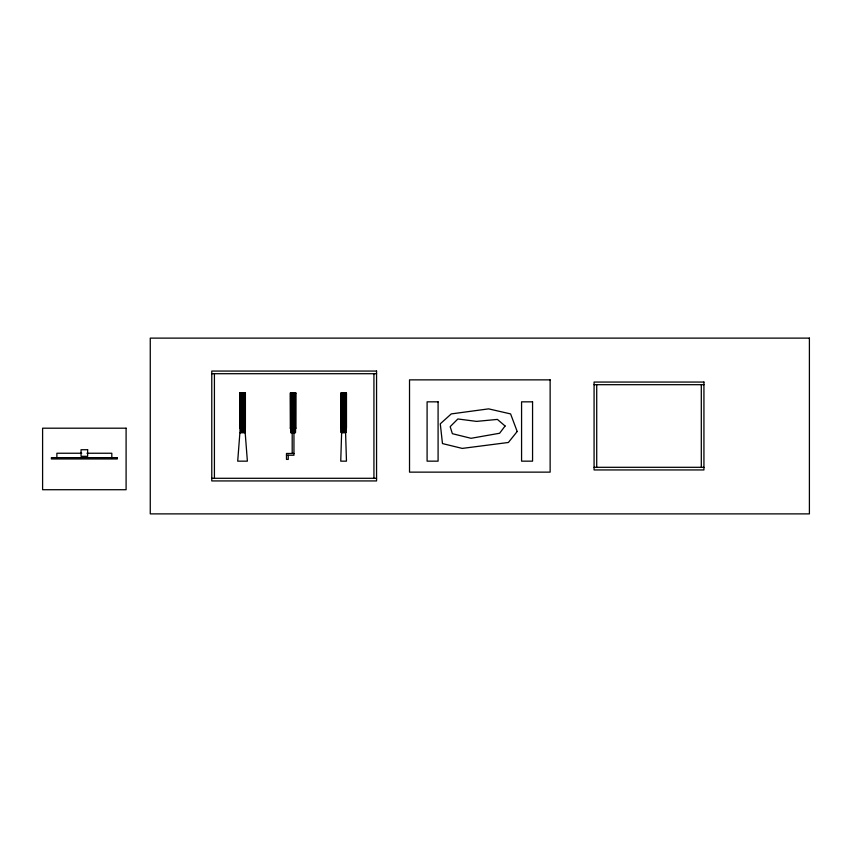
<?xml version="1.0" encoding="UTF-8"?>
<svg xmlns="http://www.w3.org/2000/svg" width="852" height="852" viewBox="0 0 852 852"><rect width="100%" height="100%" fill="white"/><g stroke="black" fill="none" stroke-linecap="round" stroke-linejoin="round"><path stroke-width="1.28" d="M341.631 432.592L340.747 461.156L346.466 461.156L345.582 432.592M211.775 373.708L376.563 373.708M594.078 384.689L703.933 384.689M295.932 393.038L290.212 393.038L290.319 428.194M290.212 428.194L295.932 428.194M81.728 453.243L56.882 453.243L56.882 457.641M86.957 453.243L111.814 453.243L111.814 457.641M293.951 453.466L286.485 453.466L286.485 459.398L288.242 459.398L288.242 455.224M286.485 455.224L293.951 455.224L293.951 432.592M594.078 467.311L703.933 467.311M211.775 478.291L376.563 478.291M701.303 384.689L701.303 467.311M596.719 384.689L596.719 467.311M373.932 373.708L373.932 478.291M346.37 393.038L346.37 428.194M346.082 393.038L346.082 428.194M346.029 428.194L345.944 432.592L341.194 432.592L341.13 393.038M345.624 393.038L345.699 432.592M345.316 428.194L345.316 432.592M345.039 393.038L345.039 428.194M344.815 428.194L344.815 432.592M344.346 393.038L344.346 428.194M344.229 428.194L344.229 432.592M343.612 393.038L343.612 432.592M342.866 393.038L342.983 432.592M342.397 428.194L342.397 432.592M342.185 393.038L342.185 428.194M341.897 428.194L341.897 432.592M341.588 393.038L341.514 432.592M341.269 428.194L341.269 432.592M295.836 393.038L295.836 428.194M295.548 393.038L295.495 432.592L290.66 432.592L290.596 393.038M295.41 428.194L295.41 432.592M295.165 432.592L295.09 393.038M294.781 428.194L294.781 432.592M294.504 393.038L294.504 428.194M294.281 428.194L294.281 432.592M293.812 393.038L293.695 432.592M293.077 393.038L293.077 432.592M292.332 393.038L292.449 432.592M292.193 432.592L292.193 453.466M291.863 428.194L291.863 432.592M291.65 393.038L291.65 428.194M291.363 428.194L291.363 432.592M291.054 393.038L290.979 432.592M290.734 428.194L290.734 432.592M245.014 393.038L244.961 432.592M244.875 428.194L244.875 432.592M244.556 393.038L244.63 432.592M244.247 428.194L244.247 432.592M243.97 393.038L243.97 428.194M243.747 428.194L243.747 432.592M243.278 393.038L243.161 432.592M242.543 393.038L242.543 432.592M241.915 428.194L241.915 432.592M241.798 393.038L241.798 428.194M241.329 428.194L241.329 432.592M241.116 393.038L241.116 428.194M240.828 428.194L240.828 432.592M240.52 393.038L240.52 428.194M240.445 428.194L240.445 432.592M240.126 428.194L240.2 432.592M240.062 393.038L240.062 428.194M239.785 393.038L239.785 428.194M214.416 373.708L214.416 478.291M239.902 432.592L237.708 461.156L247.378 461.156L245.174 432.592L239.902 432.592M505.098 426L499.602 433.253L471.039 438.301L452.369 433.689L450.165 426.66L457.854 418.971L476.534 421.389L497.408 419.408L505.098 426M517.185 431.495L508.388 442.476L462.253 448.408L442.476 443.572L440.282 423.806L451.262 413.912L488.622 408.864L510.593 413.912L517.185 431.495M809.4 338.116L150.261 338.116L150.261 513.884L809.4 513.884L809.4 338.116M376.563 371.067L211.775 371.067L211.775 480.933L376.563 480.933L376.563 371.067M550.136 379.864L409.524 379.864L409.524 472.136L550.136 472.136L550.136 379.864M703.933 382.058L594.078 382.058L594.078 469.942L703.933 469.942L703.933 382.058M245.397 393.038L239.678 393.038L239.678 428.194L245.397 428.194L245.397 393.038M346.466 393.038L340.747 393.038L340.853 428.194L346.466 428.194L346.466 393.038M438.088 401.835L427.097 401.835L427.097 461.156L438.088 461.156L438.088 401.835M532.564 401.835L521.573 401.835L521.573 461.156L532.564 461.156L532.564 401.835M126.096 428.194L42.6 428.194L42.6 489.719L126.096 489.719L126.096 428.194M87.639 449.728L81.046 449.728L81.046 456.321L87.639 456.321L87.639 449.728M117.299 457.641L51.386 457.641L51.386 458.962L117.299 458.962L117.299 457.641"/></g></svg>
